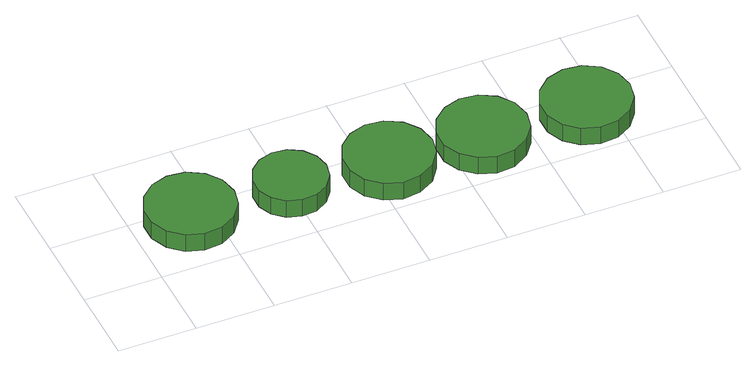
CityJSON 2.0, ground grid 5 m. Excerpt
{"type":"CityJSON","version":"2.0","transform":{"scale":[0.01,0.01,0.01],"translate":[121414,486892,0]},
"CityObjects":{
"tree1":{"type":"SolitaryVegetationObject","attributes":{"function":"something"},"geometry":[{"type":"MultiSurface","lod":"1","boundaries":[[[0,1,2,3,4,5,6,7,8,9,10,11,12,13,14]],[[15,16,17,18,19,20,21,22,23,24,25,26,27,28,29]],[[0,29,28,1]],[[1,28,27,2]],[[2,27,26,3]],[[3,26,25,4]],[[4,25,24,5]],[[5,24,23,6]],[[6,23,22,7]],[[7,22,21,8]],[[8,21,20,9]],[[9,20,19,10]],[[10,19,18,11]],[[11,18,17,12]],[[12,17,16,13]],[[13,16,15,14]],[[14,15,29,0]]]}]},
"tree2":{"type":"SolitaryVegetationObject","attributes":{"function":"something"},"geometry":[{"type":"MultiSurface","lod":"1","boundaries":[[[30,31,32,33,34,35,36,37,38,39,40,41,42,43,44]],[[45,46,47,48,49,50,51,52,53,54,55,56,57,58,59]],[[30,59,58,31]],[[31,58,57,32]],[[32,57,56,33]],[[33,56,55,34]],[[34,55,54,35]],[[35,54,53,36]],[[36,53,52,37]],[[37,52,51,38]],[[38,51,50,39]],[[39,50,49,40]],[[40,49,48,41]],[[41,48,47,42]],[[42,47,46,43]],[[43,46,45,44]],[[44,45,59,30]]]}]},
"tree3":{"type":"SolitaryVegetationObject","attributes":{"function":"something"},"geometry":[{"type":"MultiSurface","lod":"1","boundaries":[[[60,61,62,63,64,65,66,67,68,69,70,71,72,73,74]],[[75,76,77,78,79,80,81,82,83,84,85,86,87,88,89]],[[60,89,88,61]],[[61,88,87,62]],[[62,87,86,63]],[[63,86,85,64]],[[64,85,84,65]],[[65,84,83,66]],[[66,83,82,67]],[[67,82,81,68]],[[68,81,80,69]],[[69,80,79,70]],[[70,79,78,71]],[[71,78,77,72]],[[72,77,76,73]],[[73,76,75,74]],[[74,75,89,60]]]}]},
"tree4":{"type":"SolitaryVegetationObject","attributes":{"function":"something"},"geometry":[{"type":"MultiSurface","lod":"1","boundaries":[[[90,91,92,93,94,95,96,97,98,99,100,101,102,103,104]],[[105,106,107,108,109,110,111,112,113,114,115,116,117,118,119]],[[90,119,118,91]],[[91,118,117,92]],[[92,117,116,93]],[[93,116,115,94]],[[94,115,114,95]],[[95,114,113,96]],[[96,113,112,97]],[[97,112,111,98]],[[98,111,110,99]],[[99,110,109,100]],[[100,109,108,101]],[[101,108,107,102]],[[102,107,106,103]],[[103,106,105,104]],[[104,105,119,90]]]}]},
"tree5":{"type":"SolitaryVegetationObject","attributes":{"function":"something"},"geometry":[{"type":"MultiSurface","lod":"1","boundaries":[[[120,121,122,123,124,125,126,127,128,129,130,131,132,133,134]],[[135,136,137,138,139,140,141,142,143,144,145,146,147,148,149]],[[120,149,148,121]],[[121,148,147,122]],[[122,147,146,123]],[[123,146,145,124]],[[124,145,144,125]],[[125,144,143,126]],[[126,143,142,127]],[[127,142,141,128]],[[128,141,140,129]],[[129,140,139,130]],[[130,139,138,131]],[[131,138,137,132]],[[132,137,136,133]],[[133,136,135,134]],[[134,135,149,120]]]}]}
},
"vertices":[
[625,363,169],[601,478,169],[532,572,169],[431,631,169],[314,643,169],[203,607,169],[116,529,169],[68,422,169],[68,305,169],[116,198,169],[203,119,169],[314,83,169],[431,95,169],[532,154,169],[601,249,169],[601,249,40],[532,154,40],[431,95,40],[314,83,40],[203,119,40],[116,198,40],[68,305,40],[68,422,40],[116,529,40],[203,607,40],[314,643,40],[431,631,40],[532,572,40],[601,478,40],[625,363,40],
[1220,370,155],[1200,463,155],[1144,540,155],[1062,588,155],[967,598,155],[876,569,155],[805,505,155],[766,418,155],[766,322,155],[805,235,155],[876,171,155],[967,142,155],[1062,152,155],[1144,199,155],[1200,276,155],[1200,276,26],[1144,199,26],[1062,152,26],[967,142,26],[876,171,26],[805,235,26],[766,322,26],[766,418,26],[805,505,26],[876,569,26],[967,598,26],[1062,588,26],[1144,540,26],[1200,463,26],[1220,370,26],
[1885,332,147],[1861,447,147],[1792,542,147],[1690,600,147],[1574,612,147],[1463,576,147],[1376,498,147],[1328,391,147],[1328,274,147],[1376,167,147],[1463,88,147],[1574,52,147],[1690,65,147],[1792,123,147],[1861,218,147],[1861,218,18],[1792,123,18],[1690,65,18],[1574,52,18],[1463,88,18],[1376,167,18],[1328,274,18],[1328,391,18],[1376,498,18],[1463,576,18],[1574,612,18],[1690,600,18],[1792,542,18],[1861,447,18],[1885,332,18],
[2484,317,149],[2460,432,149],[2391,526,149],[2290,585,149],[2173,597,149],[2062,561,149],[1975,483,149],[1927,376,149],[1927,259,149],[1975,152,149],[2062,73,149],[2173,37,149],[2290,49,149],[2391,108,149],[2460,203,149],[2460,203,20],[2391,108,20],[2290,49,20],[2173,37,20],[2062,73,20],[1975,152,20],[1927,259,20],[1927,376,20],[1975,483,20],[2062,561,20],[2173,597,20],[2290,585,20],[2391,526,20],[2460,432,20],[2484,317,20],
[3152,324,136],[3127,438,136],[3059,533,136],[2957,591,136],[2841,604,136],[2729,568,136],[2642,489,136],[2595,382,136],[2595,265,136],[2642,158,136],[2729,80,136],[2841,44,136],[2957,56,136],[3059,114,136],[3127,209,136],[3127,209,7],[3059,114,7],[2957,56,7],[2841,44,7],[2729,80,7],[2642,158,7],[2595,265,7],[2595,382,7],[2642,489,7],[2729,568,7],[2841,604,7],[2957,591,7],[3059,533,7],[3127,438,7],[3152,324,7]
]}
